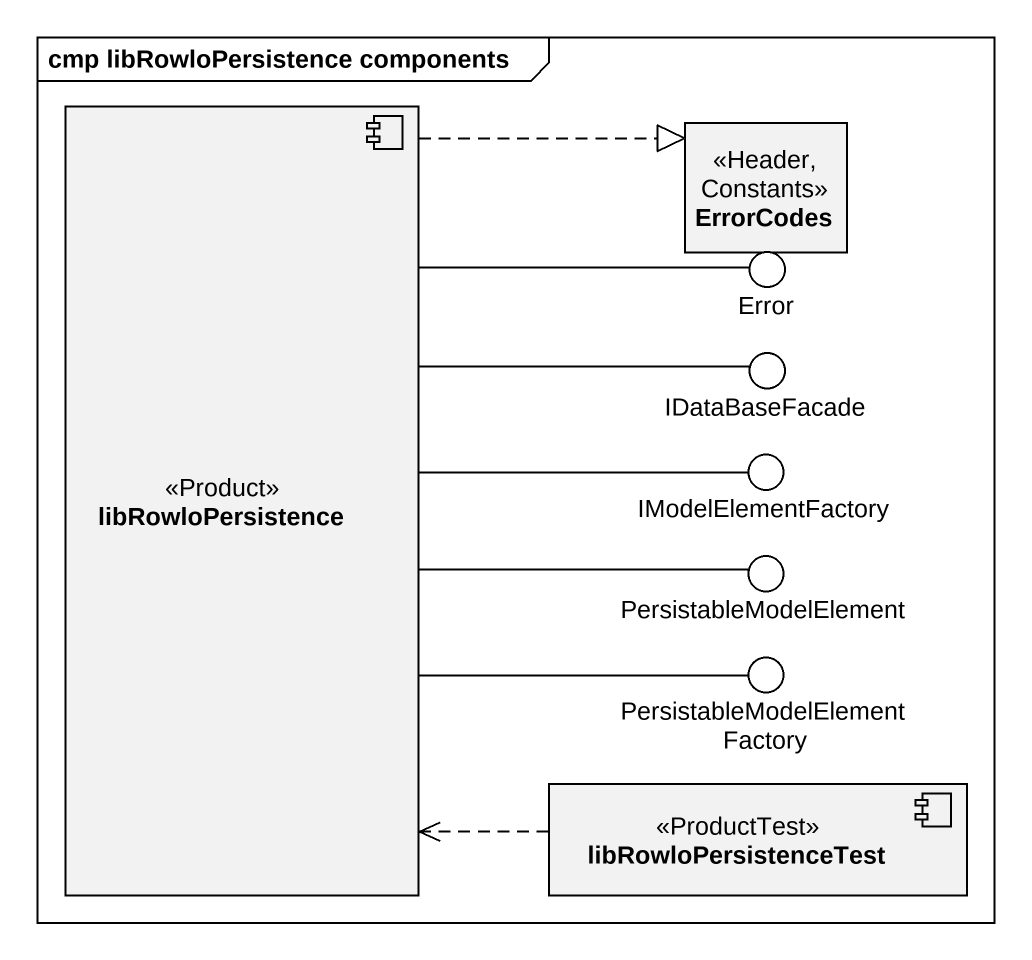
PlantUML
@startuml
mainframe cmp libRowloPersistence components
allowmixing
hide circle
hide empty members
component libRowloPersistence <<Product>>
interface ErrorCodes <<Header, Constants>>
() Error
() IDataBaseFacade
() IModelElementFactory
() PersistableModelElement
() "PersistableModelElementFactory" as PersistableModelElementFacto
component libRowloPersistenceTest <<ProductTest>>
libRowloPersistence .right.|> ErrorCodes
libRowloPersistence -right- Error
libRowloPersistence -right- IDataBaseFacade
libRowloPersistence -right- IModelElementFactory
libRowloPersistence -right- PersistableModelElement
libRowloPersistence -right- PersistableModelElementFacto
libRowloPersistenceTest .up.> libRowloPersistence
@enduml
